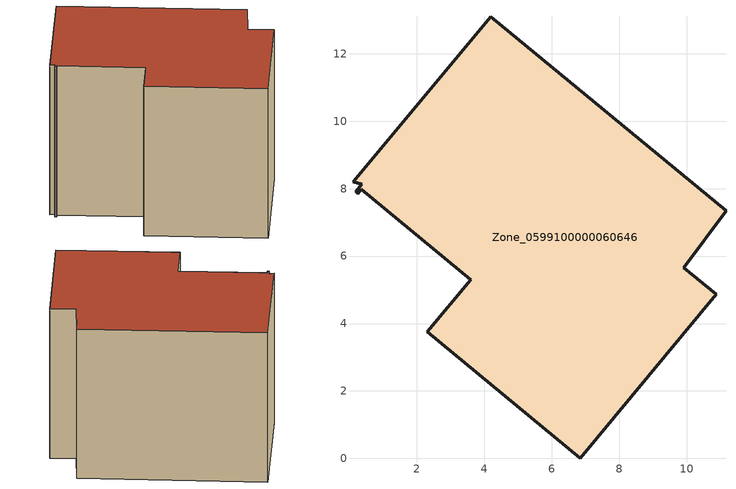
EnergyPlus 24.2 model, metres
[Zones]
Zone_0599100000060646
 floor ground (C_G): 9.91,5.66 10.88,4.86 6.85,0 2.31,3.76 3.6,5.3 0.36,7.98 0.25,7.85 0.19,7.9 0.36,8.12 0.12,8.21 4.2,13.1 11.17,7.34 z0
 wall outside (C_F): 0.36,7.98 3.6,5.3 2.31,3.76 6.85,0 10.88,4.86 9.91,5.66 11.17,7.34 4.2,13.1 0.12,8.21 0.36,8.12 0.19,7.9 0.25,7.85 0.36,7.98 z0:7.86
 roof outside (C_R): 0.12,8.21 0.36,8.12 0.19,7.9 0.25,7.85 0.36,7.98 3.6,5.3 2.31,3.76 6.85,0 10.88,4.86 9.91,5.66 11.17,7.34 4.2,13.1 z7.86
[BUILDING]
Pand.0599100000060646: North Axis=0; Terrain=City; Loads Convergence Tolerance Value=0.04; Temperature Convergence Tolerance Value=0.4; Solar Distribution=FullExterior; Maximum Number of Warmup Days=25; Minimum Number of Warmup Days=1
[Site:Location]
Rotterdam.The.Hague.AP_ZH_NLD Design_Conditions: Latitude=51.96; Longitude=4.45; Time Zone=1; Elevation=-4.5
[SITE:GROUNDTEMPERATURE:BUILDINGSURFACE]
18, 18, 18, 18, 18, 18, 18, 18, 18, 18, 18, 18
[MATERIAL] Thermal Absorptance=0.9; Solar Absorptance=0.7; Visible Absorptance=0.7
Name | Roughness | Thickness | Conductivity | Density | Specific Heat
G.TC.1946-1964 | MediumSmooth | 0.15 | 1 | 540 | 1210
F.TC.1946-1964 | Rough | 0.3 | 0.857143 | 1920 | 840
R.TC.1946-1964 | MediumRough | 0.2 | 0.235294 | 1500 | 1000
[CONSTRUCTION]
C_G: G.TC.1946-1964
C_F: F.TC.1946-1964
C_R: R.TC.1946-1964
[ZONE]
Zone_0599100000060646: Type=1; Multiplier=1; Ceiling Height=Autocalculate; Volume=Autocalculate; Floor Area=autocalculate; Part of Total Floor Area=Yes
[ZONEINFILTRATION:DESIGNFLOWRATE]
Infil_Zone_0599100000060646: Zone or ZoneList or Space or SpaceList=Zone_0599100000060646; Schedule=AlwaysOn; Design Flow Rate Calculation Method=Flow/Area; Flow Rate per Floor Area=0.003; Constant Term Coefficient=1; Temperature Term Coefficient=0; Velocity Term Coefficient=0; Velocity Squared Term Coefficient=0
[HVACTEMPLATE:ZONE:IDEALLOADSAIRSYSTEM]
Zone_0599100000060646: Maximum Heating Supply Air Temperature=50; Minimum Cooling Supply Air Temperature=13; Maximum Heating Supply Air Humidity Ratio=0.0156; Minimum Cooling Supply Air Humidity Ratio=0.0077; Heating Limit=NoLimit; Cooling Limit=NoLimit; Dehumidification Control Type=ConstantSensibleHeatRatio; Cooling Sensible Heat Ratio=0.7; Dehumidification Setpoint=60; Humidification Control Type=None; Humidification Setpoint=30; Outdoor Air Method=None; Outdoor Air Flow Rate per Person=0.00944; Outdoor Air Flow Rate per Zone Floor Area=0; Outdoor Air Flow Rate per Zone=0; Demand Controlled Ventilation Type=None; Outdoor Air Economizer Type=NoEconomizer; Heat Recovery Type=None; Sensible Heat Recovery Effectiveness=0.7; Latent Heat Recovery Effectiveness=0.65
[ZONECONTROL:THERMOSTAT]
ThermostatControl_Zone_0599100000060646: Zone or ZoneList=Zone_0599100000060646; Control Type Schedule=DualSetpointControlType; Control 1=Thermostat_Zone_0599100000060646; Temperature Difference Between Cutout And Setpoint=0
[THERMOSTATSETPOINT:DUALSETPOINT]
Thermostat_Zone_0599100000060646: Heating Setpoint Temperature Schedule=HeatingSetpoint_Zone_0599100000060646; Cooling Setpoint Temperature Schedule=CoolingSetpoint_Zone_0599100000060646
[SCHEDULE:COMPACT]
HeatingSetpoint_Zone_0599100000060646: Through: 12/31, For: AllDays, Until: 24:00, 21
CoolingSetpoint_Zone_0599100000060646: Through: 12/31, For: AllDays, Until: 24:00, 24
DualSetpointControlType: Through: 12/31, For: AllDays, Until: 24:00, 4
AlwaysOn: Through: 12/31, For: AllDays, Until: 24:00, 1
